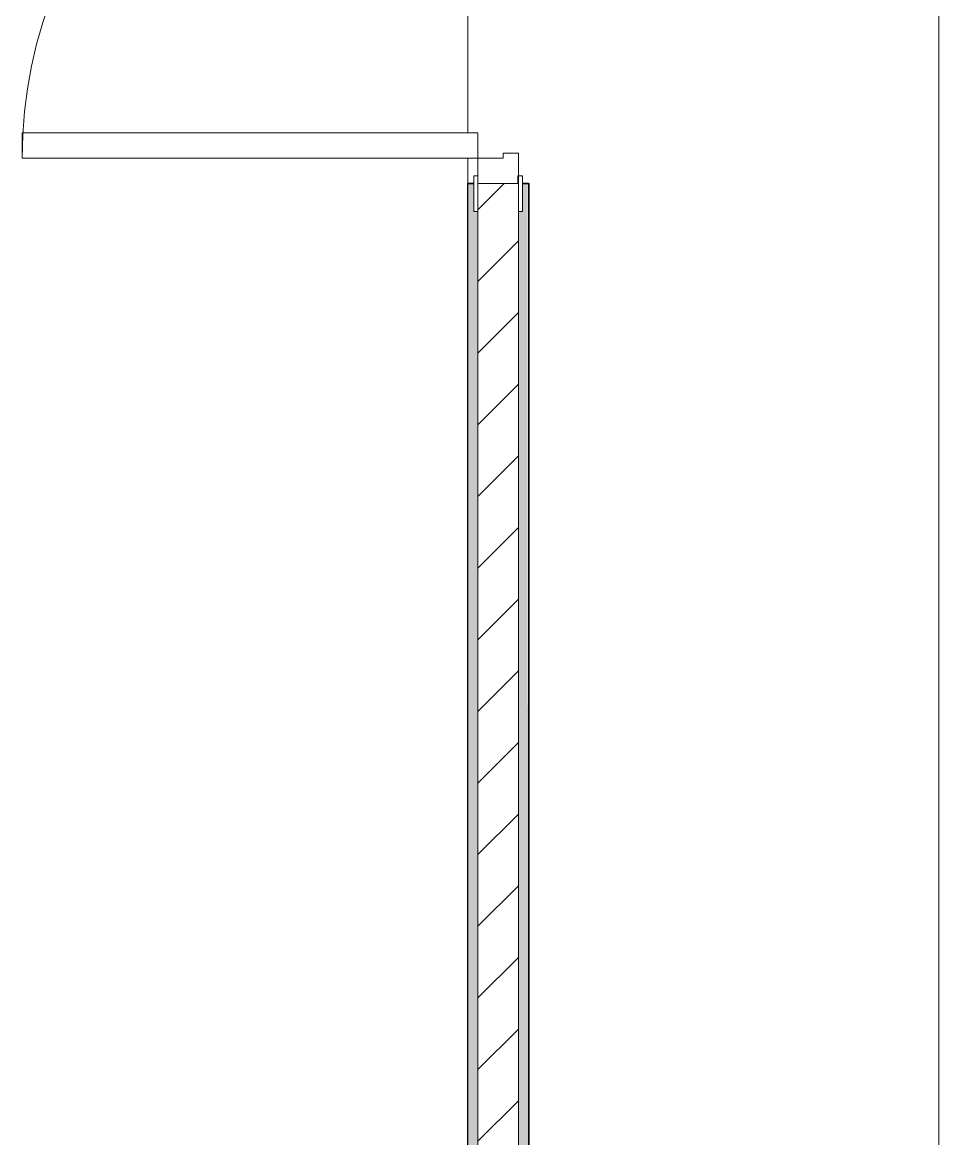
# Model space of a CAD drawing. Header units: millimetres. Extents: x 3914 to 443608, y -156176 to 78197.
# Drawn here: x 406470 to 408280, y -144107 to -141904 of the extents above; entities that cross this region are included whole.
import ezdxf

# ---------------------------------------------------------------- set-up
doc = ezdxf.new("R2010")
doc.units = ezdxf.units.MM
for name, color, linetype, lineweight in [('A-DOOR-1', 7, 'Continuous', 5), ('A-FLOR', 7, 'Continuous', 9), ('A-WALL', 7, 'Continuous', 5), ('A-WALL-1', 7, 'Continuous', 35), ('I-WALL', 7, 'Continuous', 5), ('Оси', 7, 'Continuous', 9)]:
    doc.layers.add(name, color=color, linetype=linetype, lineweight=lineweight)
doc.layers.add('A-DOOR-FRAM-1', color=7, linetype='Continuous', lineweight=5, true_color=0xc0c0c0)
doc.layers.add('A-WALL-FNSH-1', color=9, linetype='Continuous', lineweight=5, true_color=0x808080)
pattern_1 = [(0, (315419.7, -145976.68), (243.84, 60.96), [20.117, -162.763, 20.117, -162.763, -975.36]), (0, (315419.7, -145976.68), (243.84, 60.96), [-365.76, 20.117, -345.643, 20.117, -162.763, -426.72]), (0, (315419.7, -145976.68), (243.84, 60.96), [-914.4, 20.117, -101.803, 20.117, -284.683]), (120, (315511.14, -145946.2), (-174.71291, 180.691634), [20.117, -162.763, 20.117, -162.763, -975.36]), (120, (315511.14, -145946.2), (-174.71291, 180.691634), [-365.76, 20.117, -345.643, 20.117, -162.763, -426.72]), (120, (315511.14, -145946.2), (-174.71291, 180.691634), [-914.4, 20.117, -101.803, 20.117, -284.683]), (240, (315541.62, -145824.28), (-69.12709, -241.651634), [20.117, -162.763, 20.117, -162.763, -975.36]), (240, (315541.62, -145824.28), (-69.12709, -241.651634), [-365.76, 20.117, -345.643, 20.117, -162.763, -426.72]), (240, (315541.62, -145824.28), (-69.12709, -241.651634), [-914.4, 20.117, -101.803, 20.117, -284.683])]

msp = doc.modelspace()

# ---------------------------------------------------------------- hatches: boundary and pattern name
at = {"layer": 'I-WALL'}
h = msp.add_hatch(dxfattribs=at)
h.set_pattern_fill('FP_191', color=256, style=0, pattern_type=2)
h.set_pattern_definition(pattern_1)
h.paths.add_polyline_path([(407369.7, -145876.7), (407369.7, -142276.7), (407361.7, -142276.7), (407361.7, -142221.7), (407349.7, -142221.7), (407349.7, -145876.7)])
h.paths.add_polyline_path([(407351.8, -140821.7), (407361.7, -140821.7), (407361.7, -140766.7), (407369.7, -140766.7), (407369.7, -135576.7), (407349.7, -135597.7), (407349.7, -140821.7)])
h.paths.add_polyline_path([(407349.7, -135596.7), (407369.7, -135576.7), (407349.7, -135576.7), (407349.7, -135584.9)])
h = msp.add_hatch(dxfattribs=at)
h.set_pattern_fill('FP_22', color=256, style=0, pattern_type=2)
h.set_pattern_definition([(45, (315419.7, -145976.68), (-70.71068, 70.71068), [])])
h.paths.add_polyline_path([(407449.7, -145876.7), (407449.7, -142221.7), (407369.7, -142221.7), (407369.7, -145876.7)])
h.paths.add_polyline_path([(407369.7, -140821.7), (407449.7, -140821.7), (407449.7, -135576.7), (407369.7, -135576.7), (407369.7, -140796.7)])
h = msp.add_hatch(dxfattribs=at)
h.set_pattern_fill('FP_191', color=256, style=0, pattern_type=2)
h.set_pattern_definition(pattern_1)
h.paths.add_polyline_path([(407449.7, -145876.7), (407469.7, -145876.7), (407467.6, -142221.7), (407457.7, -142221.7), (407457.7, -142276.7), (407449.7, -142276.7), (407449.7, -145870.1)])
h.paths.add_polyline_path([(407457.7, -140821.7), (407469.7, -140821.7), (407469.7, -139377.7), (407449.7, -139376.7), (407450.5, -140766.7), (407457.7, -140766.7), (407457.7, -140808.3)])

# ---------------------------------------------------------------- linework, layer by layer
at = {"layer": 'A-DOOR-1'}
for p, q in [((407369.7, -142121.7), (406469.7, -142121.7)), ((406469.7, -142121.7), (406469.7, -142171.7)), ((407369.7, -142171.7), (407369.7, -142121.7)), ((406469.7, -142171.7), (407369.7, -142171.7))]:
    msp.add_line(p, q, dxfattribs=at)
msp.add_arc((407369.7, -142171.7), 900, 90, 180, dxfattribs=at)
at = {"layer": 'A-DOOR-FRAM-1'}
for p, q in [((407449.7, -142161.7), (407419.7, -142161.7)), ((407419.7, -142161.7), (407419.7, -142171.7)), ((407449.7, -142221.7), (407449.7, -142161.7)), ((407369.7, -142171.7), (407369.7, -142221.7)), ((407419.7, -142171.7), (407369.7, -142171.7)), ((407369.7, -142206.7), (407361.7, -142206.7)), ((407361.7, -142206.7), (407361.7, -142276.7)), ((407369.7, -142276.7), (407369.7, -142206.7)), ((407449.7, -142206.7), (407448.7, -142206.7)), ((407448.7, -142206.7), (407448.7, -142221.7)), ((407449.7, -142221.7), (407449.7, -142206.7)), ((407457.7, -142206.7), (407449.7, -142206.7)), ((407449.7, -142206.7), (407449.7, -142276.7)), ((407457.7, -142276.7), (407457.7, -142206.7)), ((407369.7, -142221.7), (407449.7, -142221.7)), ((407448.7, -142221.7), (407449.7, -142221.7)), ((407361.7, -142276.7), (407369.7, -142276.7)), ((407449.7, -142276.7), (407457.7, -142276.7))]:
    msp.add_line(p, q, dxfattribs=at)
at = {"layer": 'A-FLOR'}
for p, q in [((407349.7, -140921.7), (407349.7, -142121.7)), ((407349.7, -142171.7), (407349.7, -145826.7)), ((407469.7, -145826.7), (407469.7, -142246.7))]:
    msp.add_line(p, q, dxfattribs=at)
at = {"layer": 'A-WALL'}
for p, q in [((407369.7, -142276.7), (407369.7, -145876.7)), ((407449.7, -145876.7), (407449.7, -142276.7))]:
    msp.add_line(p, q, dxfattribs=at)
at = {"layer": 'A-WALL-1'}
for p, q in [((407361.7, -142221.7), (407349.7, -142221.7)), ((407469.7, -142221.7), (407457.7, -142221.7))]:
    msp.add_line(p, q, dxfattribs=at)
at = {"layer": 'A-WALL-FNSH-1'}
for p, q in [((407349.7, -142221.7), (407348.7, -142221.7)), ((407348.7, -142221.7), (407348.7, -145805.7)), ((407469.7, -142221.7), (407469.7, -142246.7)), ((407470.7, -142221.7), (407469.7, -142221.7)), ((407470.7, -145805.7), (407470.7, -142221.7))]:
    msp.add_line(p, q, dxfattribs=at)
at = {"layer": 'Оси'}
msp.add_lwpolyline([(408279.7, -147882.9), (408279.7, -142882.9), (408279.7, -129061.6), (408279.7, -124061.6)], dxfattribs=at)

doc.saveas('drawing.dxf')
